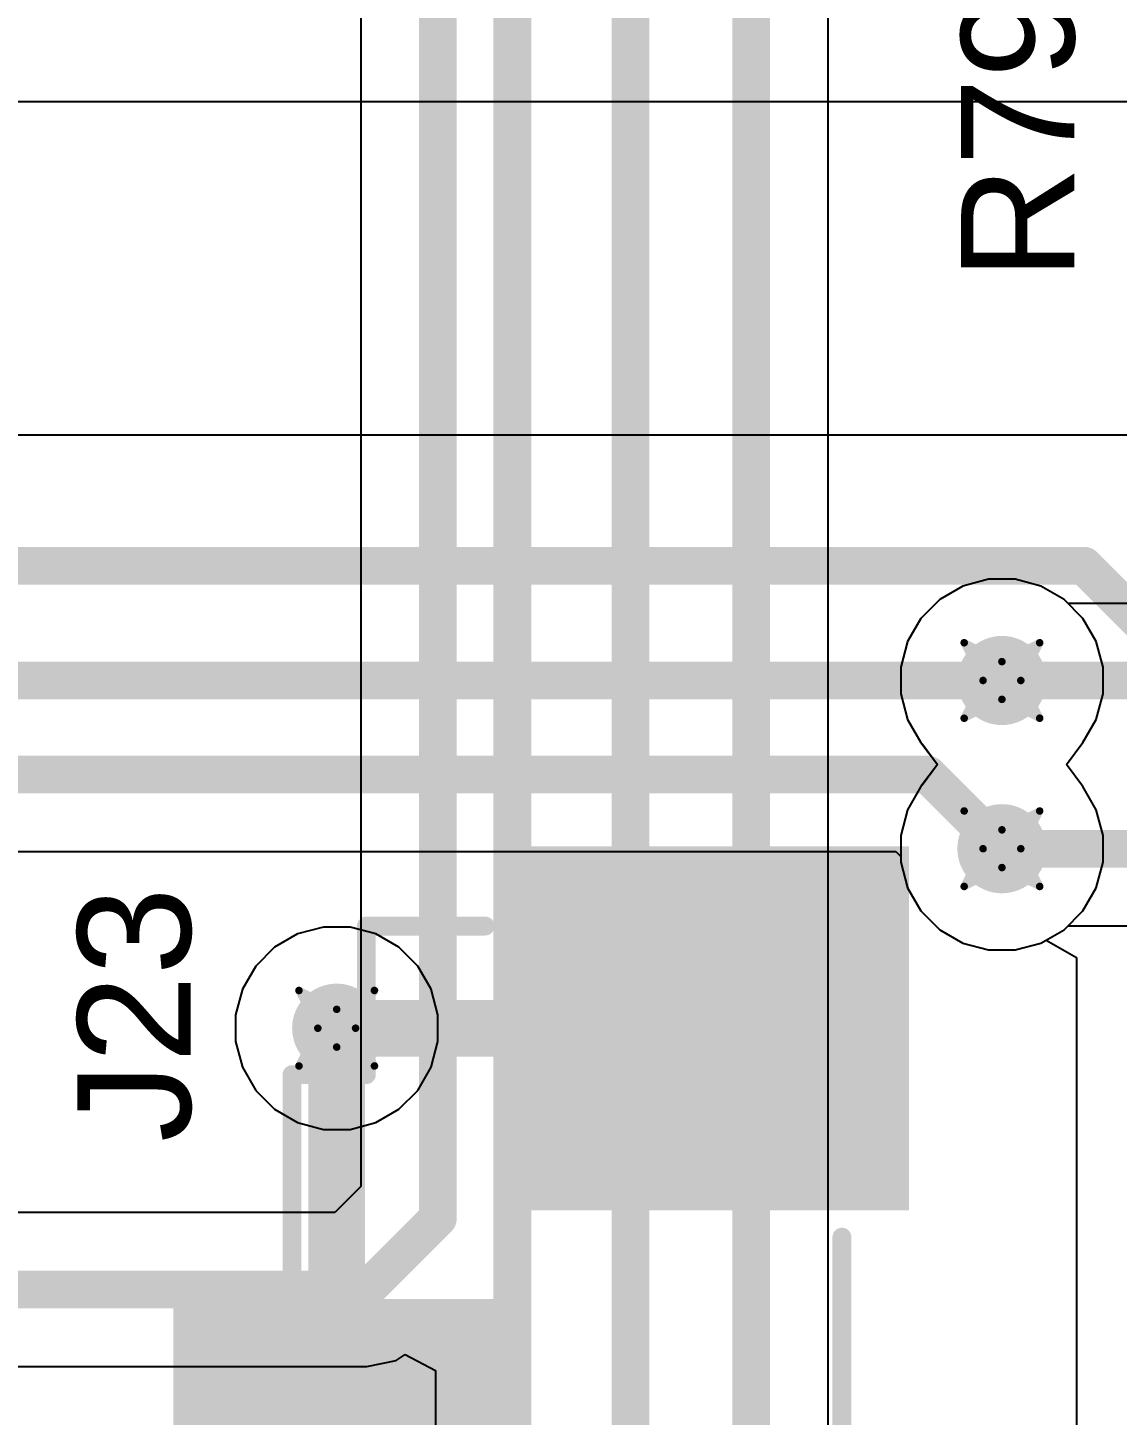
# Model space of a CAD drawing. Header units: inches. Extents: x -36 to 349, y -11 to 240.
# Drawn here: x 154.44 to 161.77, y 72.05 to 81.39 of the extents above; entities that cross this region are included whole.
import ezdxf

# ---------------------------------------------------------------- set-up
doc = ezdxf.new("R2010")
doc.units = ezdxf.units.IN
for name, color, linetype in [('Bottom Layer', 5, 'Continuous'), ('Drill Drawing', 1, 'Continuous'), ('Layer 1', 16, 'Continuous'), ('Layer 2', 76, 'Continuous'), ('Top Layer', 1, 'Continuous'), ('Top Overlay', 2, 'Continuous'), ('Top Paste', 8, 'Continuous'), ('Top Solder', 216, 'Continuous'), ('Via Holes', 16, 'Continuous')]:
    doc.layers.add(name, color=color, linetype=linetype)
doc.styles.add('Arial', font='', dxfattribs={"height": 0.2})
doc.styles.get('Arial').set_extended_font_data('Arial')

# ---------------------------------------------------------------- blocks, each defined once
blk = doc.blocks.new('HC_1_25_6PLT_141')
at = {"layer": 'Top Layer'}
for points in [[(3.475, 0.2728), (2.775, 0.2728), (2.775, 2.2728), (3.475, 2.2728)], [(4.225, -0.0266), (6.575, -0.0266), (6.575, -2.5266), (4.225, -2.5266)]]:
    blk.add_hatch(color=1, dxfattribs=at).paths.add_polyline_path(points)
at = {"layer": 'Top Paste'}
for points in [[(3.475, 0.2728), (2.775, 0.2728), (2.775, 2.2728), (3.475, 2.2728)], [(4.225, -0.0266), (6.575, -0.0266), (6.575, -2.5266), (4.225, -2.5266)]]:
    blk.add_hatch(color=8, dxfattribs=at).paths.add_polyline_path(points)
at = {"layer": 'Top Solder'}
for points in [[(3.5766, 0.1712), (2.6734, 0.1712), (2.6734, 2.3744), (3.5766, 2.3744)], [(4.175, 0.0234), (6.6251, 0.0234), (6.6251, -2.5766), (4.175, -2.5766)]]:
    blk.add_hatch(color=216, dxfattribs=at).paths.add_polyline_path(points)
at = {"layer": 'Top Overlay'}
for points in [[(3.7061, 1.5753, 0.127, 0.127, 0), (5.0875, 1.5753, 0.127, 0.127, 0)], [(5.0875, 1.5753, 0.127, 0.127, 0), (5.0875, 1.0753, 0.127, 0.127, 0)], [(5.0875, 1.0753, 0.127, 0.127, 0), (6.0875, 1.0753, 0.127, 0.127, 0)], [(6.0875, 1.0753, 0.127, 0.127, 0), (6.0875, 0.2753, 0.127, 0.127, 0)], [(-3.9938, -2.1247, 0.127, 0.127, 0), (3.9938, -2.1247, 0.127, 0.127, 0)]]:
    blk.add_lwpolyline(points, format="xyseb", dxfattribs=at)
for points in [[(3.6744, 1.5753, 0.0635, 0.0635, 1), (3.7379, 1.5753, 0.0635, 0.0635, 1)], [(5.0558, 1.5753, 0.0635, 0.0635, 1), (5.1193, 1.5753, 0.0635, 0.0635, 1)], [(5.0558, 1.5753, 0.0635, 0.0635, 1), (5.1193, 1.5753, 0.0635, 0.0635, 1)], [(5.0558, 1.0753, 0.0635, 0.0635, 1), (5.1193, 1.0753, 0.0635, 0.0635, 1)], [(5.0558, 1.0753, 0.0635, 0.0635, 1), (5.1193, 1.0753, 0.0635, 0.0635, 1)], [(6.0558, 1.0753, 0.0635, 0.0635, 1), (6.1193, 1.0753, 0.0635, 0.0635, 1)], [(6.0558, 1.0753, 0.0635, 0.0635, 1), (6.1193, 1.0753, 0.0635, 0.0635, 1)], [(6.0558, 0.2753, 0.0635, 0.0635, 1), (6.1193, 0.2753, 0.0635, 0.0635, 1)], [(3.9621, -2.1247, 0.0635, 0.0635, 1), (4.0256, -2.1247, 0.0635, 0.0635, 1)]]:
    blk.add_lwpolyline(points, format="xyseb", close=True, dxfattribs=at)

msp = doc.modelspace()

# ---------------------------------------------------------------- hatches: boundary and pattern name
at = {"layer": 'Bottom Layer'}
h = msp.add_hatch(color=5, dxfattribs=at)
edge = h.paths.add_edge_path()
edge.add_arc((160.9916, 76.996), 0.3, 0, 360)
h = msp.add_hatch(color=5, dxfattribs=at)
edge = h.paths.add_edge_path()
edge.add_arc((160.9916, 75.8638), 0.3, 0, 360)
h = msp.add_hatch(color=5, dxfattribs=at)
edge = h.paths.add_edge_path()
edge.add_arc((156.5156, 74.6557), 0.3, 0, 360)
at = {"layer": 'Layer 1'}
h = msp.add_hatch(color=16, dxfattribs=at)
edge = h.paths.add_edge_path()
edge.add_arc((160.9916, 76.996), 0.3, 0, 360)
h = msp.add_hatch(color=16, dxfattribs=at)
edge = h.paths.add_edge_path()
edge.add_arc((160.9916, 75.8638), 0.3, 0, 360)
h = msp.add_hatch(color=16, dxfattribs=at)
edge = h.paths.add_edge_path()
edge.add_arc((156.5156, 74.6557), 0.3, 0, 360)
at = {"layer": 'Layer 2'}
h = msp.add_hatch(color=76, dxfattribs=at)
edge = h.paths.add_edge_path()
edge.add_arc((160.9916, 76.996), 0.3, 0, 360)
h = msp.add_hatch(color=76, dxfattribs=at)
edge = h.paths.add_edge_path()
edge.add_arc((160.9916, 75.8638), 0.3, 0, 360)
h = msp.add_hatch(color=76, dxfattribs=at)
edge = h.paths.add_edge_path()
edge.add_arc((156.5156, 74.6557), 0.3, 0, 360)
at = {"layer": 'Top Layer'}
h = msp.add_hatch(color=1, dxfattribs=at)
edge = h.paths.add_edge_path()
edge.add_arc((160.9916, 76.996), 0.3, 0, 360)
h = msp.add_hatch(color=1, dxfattribs=at)
edge = h.paths.add_edge_path()
edge.add_arc((160.9916, 75.8638), 0.3, 0, 360)
h = msp.add_hatch(color=1, dxfattribs=at)
edge = h.paths.add_edge_path()
edge.add_arc((156.5156, 74.6557), 0.3, 0, 360)
at = {"layer": 'Via Holes'}
h = msp.add_hatch(color=7, dxfattribs=at)
edge = h.paths.add_edge_path()
edge.add_arc((160.9916, 76.996), 0.15, 0, 360)
h = msp.add_hatch(color=7, dxfattribs=at)
edge = h.paths.add_edge_path()
edge.add_arc((160.9916, 75.8638), 0.15, 0, 360)
h = msp.add_hatch(color=7, dxfattribs=at)
edge = h.paths.add_edge_path()
edge.add_arc((156.5156, 74.6557), 0.15, 0, 360)

# ---------------------------------------------------------------- linework, layer by layer
at = {"layer": 'Bottom Layer'}
for p, q in [((159.8228, 71.9004), (159.8228, 92.9705)), ((156.6786, 87.1909), (156.6786, 73.5911)), ((160.7287, 77.6306), (160.5734, 77.541)), ((160.9019, 77.677), (160.7287, 77.6306)), ((161.0812, 77.677), (160.9019, 77.677)), ((161.2544, 77.6306), (161.0812, 77.677)), ((161.4097, 77.541), (161.2544, 77.6306)), ((160.5734, 77.541), (160.4466, 77.4142)), ((161.4367, 77.514), (161.4097, 77.541)), ((162.3551, 77.514), (161.4367, 77.514)), ((160.4466, 77.4142), (160.357, 77.2589)), ((160.357, 77.2589), (160.3106, 77.0857)), ((160.3106, 77.0857), (160.3106, 76.9064)), ((160.3106, 76.9064), (160.357, 76.7332)), ((160.357, 76.7332), (160.4466, 76.5779)), ((160.4466, 76.5779), (160.4581, 76.5665)), ((160.4581, 76.5665), (160.5579, 76.4299)), ((160.5579, 76.4299), (160.4581, 76.2934)), ((160.4581, 76.2934), (160.4466, 76.2819)), ((160.4466, 76.2819), (160.357, 76.1266)), ((160.357, 76.1266), (160.3106, 75.9534)), ((160.3106, 75.9534), (160.3106, 75.7741)), ((160.3106, 75.7741), (160.357, 75.6009)), ((160.357, 75.6009), (160.4466, 75.4456)), ((160.4466, 75.4456), (160.5734, 75.3188)), ((160.5734, 75.3188), (160.7287, 75.2292)), ((161.2544, 75.2292), (161.4097, 75.3188)), ((161.4097, 75.3188), (161.4367, 75.3458)), ((161.4367, 75.3458), (163.1169, 75.3458)), ((160.7287, 75.2292), (160.9019, 75.1828)), ((160.9019, 75.1828), (161.0812, 75.1828)), ((161.0812, 75.1828), (161.2544, 75.2292)), ((156.6786, 73.5911), (156.5035, 73.416)), ((156.5035, 73.416), (153.7077, 73.416)), ((149.1315, 72.38), (156.718, 72.38)), ((156.718, 72.38), (156.9162, 72.4195)), ((156.9162, 72.4195), (156.9765, 72.4598)), ((156.9765, 72.4598), (157.1795, 72.3513)), ((157.1795, 72.3513), (157.1795, 61.391))]:
    msp.add_line(p, q, dxfattribs=at)
for points in [[(159.3049, 60.3228, 0.254, 0.254, 0), (159.3049, 92.9705, 0.254, 0.254, 0)], [(158.4918, 59.0302, 0.254, 0.254, 0), (158.4918, 92.794, 0.254, 0.254, 0)], [(157.6975, 60.9459, 0.254, 0.254, 0), (157.6975, 92.6247, 0.254, 0.254, 0)], [(157.1966, 73.3766, 0.254, 0.254, 0), (157.1966, 87.4054, 0.254, 0.254, 0)], [(160.9916, 76.996, 0.254, 0.254, 0), (162.8002, 76.996, 0.254, 0.254, 0)], [(160.9916, 75.8638, 0.254, 0.254, 0), (163.1169, 75.8638, 0.254, 0.254, 0)], [(156.718, 72.898, 0.254, 0.254, 0), (157.1966, 73.3766, 0.254, 0.254, 0)], [(149.1315, 72.898, 0.254, 0.254, 0), (156.718, 72.898, 0.254, 0.254, 0)]]:
    msp.add_lwpolyline(points, format="xyseb", dxfattribs=at)
for points in [[(160.9281, 76.996, 0.127, 0.127, 1), (161.0551, 76.996, 0.127, 0.127, 1)], [(160.9281, 75.8638, 0.127, 0.127, 1), (161.0551, 75.8638, 0.127, 0.127, 1)], [(157.1331, 73.3766, 0.127, 0.127, 1), (157.2601, 73.3766, 0.127, 0.127, 1)], [(157.1331, 73.3766, 0.127, 0.127, 1), (157.2601, 73.3766, 0.127, 0.127, 1)], [(156.6545, 72.898, 0.127, 0.127, 1), (156.7815, 72.898, 0.127, 0.127, 1)], [(156.6545, 72.898, 0.127, 0.127, 1), (156.7815, 72.898, 0.127, 0.127, 1)]]:
    msp.add_lwpolyline(points, format="xyseb", close=True, dxfattribs=at)
at = {"layer": 'Drill Drawing'}
for points in [[(160.7376, 77.25, 0.0508, 0.0508, 0), (160.9916, 77.123, 0.0508, 0.0508, 0)], [(160.7376, 77.25, 0.0508, 0.0508, 0), (160.8646, 76.996, 0.0508, 0.0508, 0)], [(160.9916, 77.123, 0.0508, 0.0508, 0), (161.2456, 77.25, 0.0508, 0.0508, 0)], [(161.1186, 76.996, 0.0508, 0.0508, 0), (161.2456, 77.25, 0.0508, 0.0508, 0)], [(160.7376, 76.742, 0.0508, 0.0508, 0), (160.8646, 76.996, 0.0508, 0.0508, 0)], [(161.1186, 76.996, 0.0508, 0.0508, 0), (161.2456, 76.742, 0.0508, 0.0508, 0)], [(160.7376, 76.742, 0.0508, 0.0508, 0), (160.9916, 76.869, 0.0508, 0.0508, 0)], [(160.9916, 76.869, 0.0508, 0.0508, 0), (161.2456, 76.742, 0.0508, 0.0508, 0)], [(160.7376, 76.1178, 0.0508, 0.0508, 0), (160.9916, 75.9908, 0.0508, 0.0508, 0)], [(160.7376, 76.1178, 0.0508, 0.0508, 0), (160.8646, 75.8638, 0.0508, 0.0508, 0)], [(160.9916, 75.9908, 0.0508, 0.0508, 0), (161.2456, 76.1178, 0.0508, 0.0508, 0)], [(161.1186, 75.8638, 0.0508, 0.0508, 0), (161.2456, 76.1178, 0.0508, 0.0508, 0)], [(160.7376, 75.6098, 0.0508, 0.0508, 0), (160.8646, 75.8638, 0.0508, 0.0508, 0)], [(161.1186, 75.8638, 0.0508, 0.0508, 0), (161.2456, 75.6098, 0.0508, 0.0508, 0)], [(160.7376, 75.6098, 0.0508, 0.0508, 0), (160.9916, 75.7368, 0.0508, 0.0508, 0)], [(160.9916, 75.7368, 0.0508, 0.0508, 0), (161.2456, 75.6098, 0.0508, 0.0508, 0)], [(156.2616, 74.9097, 0.0508, 0.0508, 0), (156.5156, 74.7827, 0.0508, 0.0508, 0)], [(156.2616, 74.9097, 0.0508, 0.0508, 0), (156.3886, 74.6557, 0.0508, 0.0508, 0)], [(156.5156, 74.7827, 0.0508, 0.0508, 0), (156.7696, 74.9097, 0.0508, 0.0508, 0)], [(156.6426, 74.6557, 0.0508, 0.0508, 0), (156.7696, 74.9097, 0.0508, 0.0508, 0)], [(156.2616, 74.4017, 0.0508, 0.0508, 0), (156.3886, 74.6557, 0.0508, 0.0508, 0)], [(156.6426, 74.6557, 0.0508, 0.0508, 0), (156.7696, 74.4017, 0.0508, 0.0508, 0)], [(156.2616, 74.4017, 0.0508, 0.0508, 0), (156.5156, 74.5287, 0.0508, 0.0508, 0)], [(156.5156, 74.5287, 0.0508, 0.0508, 0), (156.7696, 74.4017, 0.0508, 0.0508, 0)]]:
    msp.add_lwpolyline(points, format="xyseb", dxfattribs=at)
for points in [[(160.7249, 77.25, 0.0254, 0.0254, 1), (160.7503, 77.25, 0.0254, 0.0254, 1)], [(160.7249, 77.25, 0.0254, 0.0254, 1), (160.7503, 77.25, 0.0254, 0.0254, 1)], [(161.2329, 77.25, 0.0254, 0.0254, 1), (161.2583, 77.25, 0.0254, 0.0254, 1)], [(161.2329, 77.25, 0.0254, 0.0254, 1), (161.2583, 77.25, 0.0254, 0.0254, 1)], [(160.9789, 77.123, 0.0254, 0.0254, 1), (161.0043, 77.123, 0.0254, 0.0254, 1)], [(160.9789, 77.123, 0.0254, 0.0254, 1), (161.0043, 77.123, 0.0254, 0.0254, 1)], [(160.8519, 76.996, 0.0254, 0.0254, 1), (160.8773, 76.996, 0.0254, 0.0254, 1)], [(160.8519, 76.996, 0.0254, 0.0254, 1), (160.8773, 76.996, 0.0254, 0.0254, 1)], [(161.1059, 76.996, 0.0254, 0.0254, 1), (161.1313, 76.996, 0.0254, 0.0254, 1)], [(161.1059, 76.996, 0.0254, 0.0254, 1), (161.1313, 76.996, 0.0254, 0.0254, 1)], [(160.9789, 76.869, 0.0254, 0.0254, 1), (161.0043, 76.869, 0.0254, 0.0254, 1)], [(160.9789, 76.869, 0.0254, 0.0254, 1), (161.0043, 76.869, 0.0254, 0.0254, 1)], [(160.7249, 76.742, 0.0254, 0.0254, 1), (160.7503, 76.742, 0.0254, 0.0254, 1)], [(160.7249, 76.742, 0.0254, 0.0254, 1), (160.7503, 76.742, 0.0254, 0.0254, 1)], [(161.2329, 76.742, 0.0254, 0.0254, 1), (161.2583, 76.742, 0.0254, 0.0254, 1)], [(161.2329, 76.742, 0.0254, 0.0254, 1), (161.2583, 76.742, 0.0254, 0.0254, 1)], [(160.7249, 76.1178, 0.0254, 0.0254, 1), (160.7503, 76.1178, 0.0254, 0.0254, 1)], [(160.7249, 76.1178, 0.0254, 0.0254, 1), (160.7503, 76.1178, 0.0254, 0.0254, 1)], [(161.2329, 76.1178, 0.0254, 0.0254, 1), (161.2583, 76.1178, 0.0254, 0.0254, 1)], [(161.2329, 76.1178, 0.0254, 0.0254, 1), (161.2583, 76.1178, 0.0254, 0.0254, 1)], [(160.9789, 75.9908, 0.0254, 0.0254, 1), (161.0043, 75.9908, 0.0254, 0.0254, 1)], [(160.9789, 75.9908, 0.0254, 0.0254, 1), (161.0043, 75.9908, 0.0254, 0.0254, 1)], [(160.8519, 75.8638, 0.0254, 0.0254, 1), (160.8773, 75.8638, 0.0254, 0.0254, 1)], [(160.8519, 75.8638, 0.0254, 0.0254, 1), (160.8773, 75.8638, 0.0254, 0.0254, 1)], [(161.1059, 75.8638, 0.0254, 0.0254, 1), (161.1313, 75.8638, 0.0254, 0.0254, 1)], [(161.1059, 75.8638, 0.0254, 0.0254, 1), (161.1313, 75.8638, 0.0254, 0.0254, 1)], [(160.9789, 75.7368, 0.0254, 0.0254, 1), (161.0043, 75.7368, 0.0254, 0.0254, 1)], [(160.9789, 75.7368, 0.0254, 0.0254, 1), (161.0043, 75.7368, 0.0254, 0.0254, 1)], [(160.7249, 75.6098, 0.0254, 0.0254, 1), (160.7503, 75.6098, 0.0254, 0.0254, 1)], [(160.7249, 75.6098, 0.0254, 0.0254, 1), (160.7503, 75.6098, 0.0254, 0.0254, 1)], [(161.2329, 75.6098, 0.0254, 0.0254, 1), (161.2583, 75.6098, 0.0254, 0.0254, 1)], [(161.2329, 75.6098, 0.0254, 0.0254, 1), (161.2583, 75.6098, 0.0254, 0.0254, 1)], [(156.2489, 74.9097, 0.0254, 0.0254, 1), (156.2743, 74.9097, 0.0254, 0.0254, 1)], [(156.2489, 74.9097, 0.0254, 0.0254, 1), (156.2743, 74.9097, 0.0254, 0.0254, 1)], [(156.7569, 74.9097, 0.0254, 0.0254, 1), (156.7823, 74.9097, 0.0254, 0.0254, 1)], [(156.7569, 74.9097, 0.0254, 0.0254, 1), (156.7823, 74.9097, 0.0254, 0.0254, 1)], [(156.5029, 74.7827, 0.0254, 0.0254, 1), (156.5283, 74.7827, 0.0254, 0.0254, 1)], [(156.5029, 74.7827, 0.0254, 0.0254, 1), (156.5283, 74.7827, 0.0254, 0.0254, 1)], [(156.3759, 74.6557, 0.0254, 0.0254, 1), (156.4013, 74.6557, 0.0254, 0.0254, 1)], [(156.3759, 74.6557, 0.0254, 0.0254, 1), (156.4013, 74.6557, 0.0254, 0.0254, 1)], [(156.6299, 74.6557, 0.0254, 0.0254, 1), (156.6553, 74.6557, 0.0254, 0.0254, 1)], [(156.6299, 74.6557, 0.0254, 0.0254, 1), (156.6553, 74.6557, 0.0254, 0.0254, 1)], [(156.5029, 74.5287, 0.0254, 0.0254, 1), (156.5283, 74.5287, 0.0254, 0.0254, 1)], [(156.5029, 74.5287, 0.0254, 0.0254, 1), (156.5283, 74.5287, 0.0254, 0.0254, 1)], [(156.2489, 74.4017, 0.0254, 0.0254, 1), (156.2743, 74.4017, 0.0254, 0.0254, 1)], [(156.2489, 74.4017, 0.0254, 0.0254, 1), (156.2743, 74.4017, 0.0254, 0.0254, 1)], [(156.7569, 74.4017, 0.0254, 0.0254, 1), (156.7823, 74.4017, 0.0254, 0.0254, 1)], [(156.7569, 74.4017, 0.0254, 0.0254, 1), (156.7823, 74.4017, 0.0254, 0.0254, 1)]]:
    msp.add_lwpolyline(points, format="xyseb", close=True, dxfattribs=at)
at = {"layer": 'Layer 1'}
for p, q in [((160.7287, 77.6306), (160.5734, 77.541)), ((160.9019, 77.677), (160.7287, 77.6306)), ((161.0812, 77.677), (160.9019, 77.677)), ((161.2544, 77.6306), (161.0812, 77.677)), ((161.4097, 77.541), (161.2544, 77.6306)), ((160.5734, 77.541), (160.4466, 77.4142)), ((161.5365, 77.4142), (161.4097, 77.541)), ((160.4466, 77.4142), (160.357, 77.2589)), ((161.6262, 77.2589), (161.5365, 77.4142)), ((160.357, 77.2589), (160.3106, 77.0857)), ((161.6726, 77.0857), (161.6262, 77.2589)), ((160.3106, 77.0857), (160.3106, 76.9064)), ((161.6726, 76.9064), (161.6726, 77.0857)), ((160.3106, 76.9064), (160.357, 76.7332)), ((161.6262, 76.7332), (161.6726, 76.9064)), ((160.357, 76.7332), (160.4466, 76.5779)), ((161.5365, 76.5779), (161.6262, 76.7332)), ((160.4466, 76.5779), (160.5575, 76.4299)), ((161.4256, 76.4299), (161.5365, 76.5779)), ((160.5575, 76.4299), (160.4466, 76.2819)), ((161.5365, 76.2819), (161.4256, 76.4299)), ((160.4466, 76.2819), (160.357, 76.1266)), ((161.6262, 76.1266), (161.5365, 76.2819)), ((160.357, 76.1266), (160.3106, 75.9534)), ((161.6726, 75.9534), (161.6262, 76.1266)), ((160.3106, 75.9534), (160.3106, 75.7741)), ((161.6726, 75.7741), (161.6726, 75.9534)), ((160.3106, 75.7741), (160.357, 75.6009)), ((161.6262, 75.6009), (161.6726, 75.7741)), ((160.357, 75.6009), (160.4466, 75.4456)), ((161.5365, 75.4456), (161.6262, 75.6009)), ((160.4466, 75.4456), (160.5734, 75.3188)), ((161.4097, 75.3188), (161.5365, 75.4456)), ((160.5734, 75.3188), (160.7287, 75.2292)), ((161.2544, 75.2292), (161.4097, 75.3188)), ((160.7287, 75.2292), (160.9019, 75.1828)), ((160.9019, 75.1828), (161.0812, 75.1828)), ((161.0812, 75.1828), (161.2544, 75.2292))]:
    msp.add_line(p, q, dxfattribs=at)
at = {"layer": 'Layer 2'}
for p, q in [((160.7287, 77.6306), (160.5734, 77.541)), ((160.9019, 77.677), (160.7287, 77.6306)), ((161.0812, 77.677), (160.9019, 77.677)), ((161.2544, 77.6306), (161.0812, 77.677)), ((161.4097, 77.541), (161.2544, 77.6306)), ((160.5734, 77.541), (160.4466, 77.4142)), ((161.5365, 77.4142), (161.4097, 77.541)), ((160.4466, 77.4142), (160.357, 77.2589)), ((161.6262, 77.2589), (161.5365, 77.4142)), ((160.357, 77.2589), (160.3106, 77.0857)), ((161.6726, 77.0857), (161.6262, 77.2589)), ((160.3106, 77.0857), (160.3106, 76.9064)), ((161.6726, 76.9064), (161.6726, 77.0857)), ((160.3106, 76.9064), (160.357, 76.7332)), ((161.6262, 76.7332), (161.6726, 76.9064)), ((160.357, 76.7332), (160.4466, 76.5779)), ((161.5365, 76.5779), (161.6262, 76.7332)), ((160.4466, 76.5779), (160.5575, 76.4299)), ((161.4256, 76.4299), (161.5365, 76.5779)), ((160.5575, 76.4299), (160.4466, 76.2819)), ((161.5365, 76.2819), (161.4256, 76.4299)), ((160.4466, 76.2819), (160.357, 76.1266)), ((161.6262, 76.1266), (161.5365, 76.2819)), ((160.357, 76.1266), (160.3106, 75.9534)), ((161.6726, 75.9534), (161.6262, 76.1266)), ((160.3106, 75.9534), (160.3106, 75.7741)), ((161.6726, 75.7741), (161.6726, 75.9534)), ((160.3106, 75.7741), (160.357, 75.6009)), ((161.6262, 75.6009), (161.6726, 75.7741)), ((160.357, 75.6009), (160.4466, 75.4456)), ((161.5365, 75.4456), (161.6262, 75.6009)), ((160.4466, 75.4456), (160.5734, 75.3188)), ((161.4097, 75.3188), (161.5365, 75.4456)), ((156.2527, 75.2903), (156.0974, 75.2006)), ((156.4259, 75.3367), (156.2527, 75.2903)), ((156.6052, 75.3367), (156.4259, 75.3367)), ((156.7784, 75.2903), (156.6052, 75.3367)), ((156.9337, 75.2006), (156.7784, 75.2903)), ((160.5734, 75.3188), (160.7287, 75.2292)), ((161.2544, 75.2292), (161.4097, 75.3188)), ((156.0974, 75.2006), (155.9706, 75.0738)), ((157.0605, 75.0738), (156.9337, 75.2006)), ((160.7287, 75.2292), (160.9019, 75.1828)), ((160.9019, 75.1828), (161.0812, 75.1828)), ((161.0812, 75.1828), (161.2544, 75.2292)), ((155.9706, 75.0738), (155.881, 74.9185)), ((157.1502, 74.9185), (157.0605, 75.0738)), ((155.881, 74.9185), (155.8346, 74.7453)), ((157.1966, 74.7453), (157.1502, 74.9185)), ((155.8346, 74.7453), (155.8346, 74.566)), ((157.1966, 74.566), (157.1966, 74.7453)), ((155.8346, 74.566), (155.881, 74.3928)), ((157.1502, 74.3928), (157.1966, 74.566)), ((155.881, 74.3928), (155.9706, 74.2375)), ((157.0605, 74.2375), (157.1502, 74.3928)), ((155.9706, 74.2375), (156.0974, 74.1107)), ((156.9337, 74.1107), (157.0605, 74.2375)), ((156.0974, 74.1107), (156.2527, 74.0211)), ((156.7784, 74.0211), (156.9337, 74.1107)), ((156.2527, 74.0211), (156.4259, 73.9747)), ((156.4259, 73.9747), (156.6052, 73.9747)), ((156.6052, 73.9747), (156.7784, 74.0211))]:
    msp.add_line(p, q, dxfattribs=at)
at = {"layer": 'Top Layer'}
for p, q in [((148.8784, 80.8926), (166.5822, 80.8926)), ((163.1167, 78.6479), (148.8784, 78.6479)), ((152.614, 75.8448), (160.2781, 75.8448)), ((160.2781, 75.8448), (160.3106, 75.8123)), ((160.3106, 75.8123), (160.3106, 75.7741)), ((160.3106, 75.7741), (160.357, 75.6009)), ((160.357, 75.6009), (160.4466, 75.4456)), ((160.4466, 75.4456), (160.5734, 75.3188)), ((160.5734, 75.3188), (160.7287, 75.2292)), ((160.7287, 75.2292), (160.9019, 75.1828)), ((160.9019, 75.1828), (161.0812, 75.1828)), ((161.0812, 75.1828), (161.2544, 75.2292)), ((161.2544, 75.2292), (161.2894, 75.2494)), ((161.2894, 75.2494), (161.4926, 75.1321)), ((161.4926, 75.1321), (161.4926, 69.6652))]:
    msp.add_line(p, q, dxfattribs=at)
for points in [[(148.5444, 77.7683, 0.254, 0.254, 0), (161.5437, 77.7683, 0.254, 0.254, 0)], [(161.5437, 77.7683, 0.254, 0.254, 0), (162.0106, 77.3014, 0.254, 0.254, 0)], [(148.7707, 76.996, 0.254, 0.254, 0), (160.9916, 76.996, 0.254, 0.254, 0)], [(149.1783, 76.3627, 0.254, 0.254, 0), (160.4927, 76.3627, 0.254, 0.254, 0)], [(160.4927, 76.3627, 0.254, 0.254, 0), (160.9916, 75.8638, 0.254, 0.254, 0)], [(156.5156, 72.3806, 0.381, 0.381, 0), (156.5156, 74.6557, 0.381, 0.381, 0)], [(156.5156, 74.6557, 0.381, 0.381, 0), (159.0667, 74.6557, 0.381, 0.381, 0)], [(156.5156, 72.3806, 0.381, 0.381, 0), (156.5173, 72.3806, 0.381, 0.381, 0)]]:
    msp.add_lwpolyline(points, format="xyseb", dxfattribs=at)
for points in [[(161.4802, 77.7683, 0.127, 0.127, 1), (161.6072, 77.7683, 0.127, 0.127, 1)], [(161.4802, 77.7683, 0.127, 0.127, 1), (161.6072, 77.7683, 0.127, 0.127, 1)], [(160.9281, 76.996, 0.127, 0.127, 1), (161.0551, 76.996, 0.127, 0.127, 1)], [(160.4292, 76.3627, 0.127, 0.127, 1), (160.5562, 76.3627, 0.127, 0.127, 1)], [(160.4292, 76.3627, 0.127, 0.127, 1), (160.5562, 76.3627, 0.127, 0.127, 1)], [(160.9281, 75.8638, 0.127, 0.127, 1), (161.0551, 75.8638, 0.127, 0.127, 1)], [(156.4203, 74.6557, 0.1905, 0.1905, 1), (156.6108, 74.6557, 0.1905, 0.1905, 1)], [(156.4203, 74.6557, 0.1905, 0.1905, 1), (156.6108, 74.6557, 0.1905, 0.1905, 1)], [(158.9715, 74.6557, 0.1905, 0.1905, 1), (159.162, 74.6557, 0.1905, 0.1905, 1)], [(156.4203, 72.3806, 0.1905, 0.1905, 1), (156.6108, 72.3806, 0.1905, 0.1905, 1)], [(156.4203, 72.3806, 0.1905, 0.1905, 1), (156.6108, 72.3806, 0.1905, 0.1905, 1)], [(156.4221, 72.3806, 0.1905, 0.1905, 1), (156.6126, 72.3806, 0.1905, 0.1905, 1)]]:
    msp.add_lwpolyline(points, format="xyseb", close=True, dxfattribs=at)

# ---------------------------------------------------------------- block references
at = {"rotation": 90}
msp.add_blockref('HC_1_25_6PLT_141', (157.7901, 69.2556), dxfattribs=at)

# ---------------------------------------------------------------- texts
at = {"layer": 'Top Overlay', "style": 'Arial'}
for s, p in [('R79', (161.4788, 79.6893)), ('J23', (155.5331, 73.8889))]:
    msp.add_text(s, height=0.762, rotation=90, dxfattribs=at).set_placement(p)

doc.saveas('drawing.dxf')
